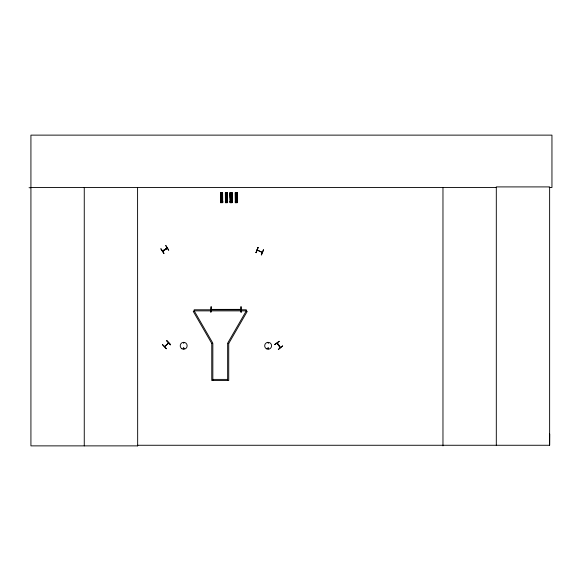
<?xml version="1.0" encoding="UTF-8"?>
<svg xmlns="http://www.w3.org/2000/svg" width="581" height="581" viewBox="0 0 581 581"><rect width="100%" height="100%" fill="white"/><g stroke="black" fill="none" stroke-linecap="round" stroke-linejoin="round"><path stroke-width="0.87" d="M549.234 187.51L551.95 187.51L551.95 135.126L30.924 135.126L30.924 445.874L137.668 445.874L137.595 445.264L549.633 445.264L549.713 434.029M166.667 248.189L167.132 247.884M167.175 248.152L162.557 250.919L163.268 250.89M167.234 248.094L162.615 251.115M183.393 342.899L183.988 342.972L183.429 342.826M184.01 348.462C182.979 347.097 183.799 349.849 183.959 348.106M268.437 342.972L267.928 342.681L268.277 343.131M268.625 348.506C267.166 346.516 268.262 350.459 268.495 348.019M277.057 343.269L280.282 347.649M277.26 343.596C276.759 341.12 281.32 349.159 280.165 347.111M183.262 348.121C184.322 350.387 183.843 346.269 183.342 348.723M267.856 348.208C268.582 349.777 268.211 346.915 267.906 348.607M257.957 247.462L256.076 252.691M256.003 252.662L257.935 247.448M256.061 252.684L258.182 247.557M262.227 252.365L257.238 250.062L262.104 252.372M261.268 254.87L263.411 249.743M261.457 254.95L263.621 249.837M240.389 309.637L240.883 309.412L240.345 309.39M166.682 248.109L166.703 248.392M211.215 309.412L240.774 309.382M162.455 344.773L166.282 348.796M166.725 340.756L170.531 344.794M164.561 346.472L168.701 342.899L164.757 346.596M274.66 344.489L279.163 341.236M274.798 344.678L279.287 341.403M162.789 251.217L167.306 248.138L162.738 251.101M163.74 250.593L166.377 248.799M164.031 253.389L161.024 248.719M221.753 202.159L221.673 202.537M231.238 202.159L231.165 202.537M236.482 202.159L236.409 202.537M232.204 202.638L230.061 202.667L229.953 192.638L232.095 192.609L232.16 202.638M220.627 193.655L222.479 193.64M225.486 193.655L227.338 193.64M230.112 193.655L231.964 193.64M235.356 193.655L237.208 193.64M220.635 194.337L222.487 194.315M225.493 194.337L227.345 194.315M230.12 194.337L231.972 194.315M235.363 194.337L237.215 194.315M220.642 195.354L222.494 195.332M225.501 195.354L227.353 195.332M230.127 195.354L231.979 195.332M235.37 195.354L237.222 195.332M220.649 196.262L222.501 196.24M225.508 196.262L227.36 196.24M230.134 196.262L231.986 196.24M235.378 196.262L237.23 196.24M220.664 197.279L222.516 197.257M225.522 197.279L227.374 197.257M230.149 197.279L232.001 197.257M235.392 197.279L237.244 197.257M220.715 201.643L222.559 201.622M225.573 201.643L227.418 201.622M230.199 201.643L232.051 201.622M235.443 201.643L237.295 201.622M220.402 201.934L222.872 201.905M220.41 202.014L222.879 201.985M225.268 202.014L227.737 201.985M229.894 201.934L232.364 201.905M229.894 202.014L232.364 201.985M235.138 202.014L237.607 201.905M211.135 306.732L210.867 312.287L211.099 306.732M240.868 306.732L240.984 312.28M29.05 187.728L30.924 187.721M30.924 187.51L496.305 187.51M212.842 379.4L227.65 379.4M162.629 344.62L166.435 348.658M277.754 344.141L279.628 346.712M165.883 245.494L168.722 250.273L165.708 245.603M160.784 248.879L163.857 253.505M237.179 192.609L237.302 202.638M237.055 192.609L237.157 202.646L236.983 192.616M236.852 192.616L236.939 202.646M236.699 192.616L236.845 202.646M236.663 202.646L236.097 202.653M235.806 192.631L235.951 202.667M235.69 192.638L235.828 202.667M235.559 192.638L235.712 202.667M235.443 192.638L235.603 202.667M235.363 192.638L235.45 202.667M231.95 192.609L232.059 202.638M231.812 192.609L231.913 202.646M231.739 192.616L231.834 202.646M231.587 192.616L231.717 202.646M231.456 192.616L231.601 202.646M231.42 202.646L230.853 202.653M230.715 202.667L230.599 192.631L230.584 202.667M230.359 192.638L230.432 202.667L229.967 192.638M227.324 192.609L227.432 202.638M227.178 192.609L227.287 202.646M227.062 192.616L227.215 202.646M226.96 192.616L227.055 202.646M226.815 192.616L226.975 202.646M226.786 202.646L226.227 202.653M225.98 192.631L225.922 202.667M225.798 202.667L225.617 192.638L225.602 202.667M225.472 192.638L225.581 202.667M222.465 192.609L222.574 202.638M222.443 192.609L222.472 202.638M222.24 192.616L222.429 202.646M222.102 192.616L222.08 202.646M221.121 192.631L221.187 202.667M220.991 192.638L221.085 202.667M220.874 192.638L220.94 202.667M220.715 192.638L220.867 202.667M220.613 192.638L220.707 202.667M241.151 306.724L241.188 312.28M549.633 445.264L549.633 186.908L496.305 186.908L496.305 445.264M442.969 187.51L442.969 445.874M227.65 380.482L227.65 343.465L228.732 343.465L247.237 311.401L246.3 310.864L194.192 310.864L193.255 311.401L211.76 343.465L211.76 380.482L228.732 380.482L228.732 343.465L227.796 342.921L246.3 310.864L246.3 309.782L194.192 309.782L194.192 310.864L212.697 342.921L211.76 343.465L212.842 343.465L212.842 380.482M137.588 187.51L137.668 445.874M84.26 187.51L84.26 445.874M221.187 196.654C221.702 198.223 222.392 195.536 221.187 196.654M226.045 196.654C226.561 198.223 227.251 195.536 226.045 196.654M230.672 196.654C231.187 198.223 231.877 195.536 230.672 196.654M235.915 196.654C236.431 198.223 237.121 195.536 235.915 196.654M282.627 345.985L278.299 349.471L282.606 345.949M222.61 192.609L220.468 192.638L220.577 202.667L222.719 202.638L222.603 192.609M227.469 192.609L225.326 192.638L225.443 202.667L227.578 202.638L227.461 192.609M237.338 192.609L235.203 192.638L235.305 202.667L237.447 202.638L237.295 192.609M170.589 344.744L166.783 340.706L170.56 344.773M266.41 348.782A3.464 3.464 0 0 0 271.603 345.775A3.464 3.464 0 0 0 266.41 342.775A3.464 3.464 0 0 0 266.41 348.782M181.962 348.782A3.464 3.464 0 0 0 187.155 345.775A3.464 3.464 0 0 0 181.962 342.775A3.464 3.464 0 0 0 181.962 348.782"/></g></svg>
